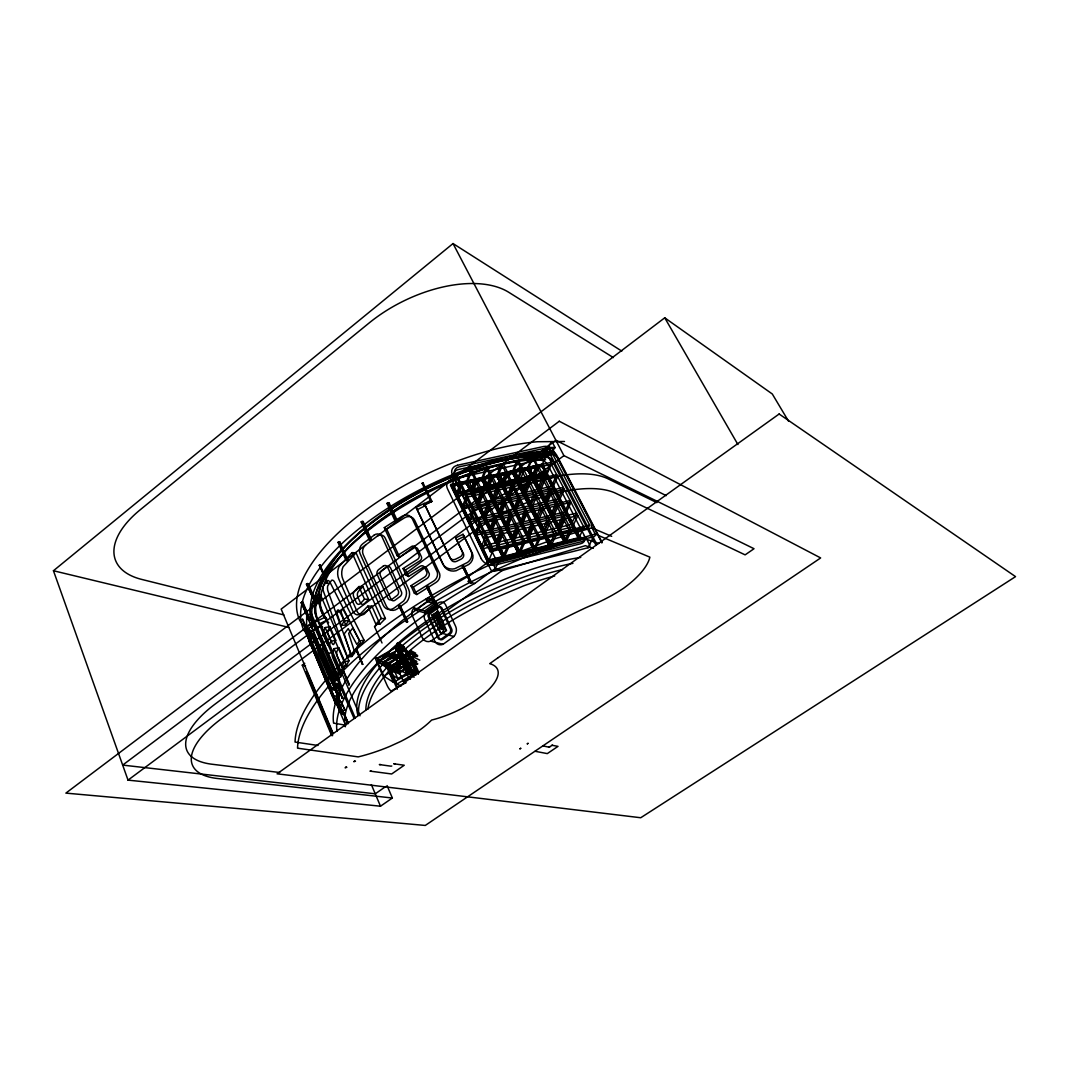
<?xml version="1.0" encoding="UTF-8"?>
<svg xmlns="http://www.w3.org/2000/svg" width="1069" height="1069" viewBox="0 0 1069 1069"><rect width="100%" height="100%" fill="white"/><g stroke="black" fill="none" stroke-linecap="round" stroke-linejoin="round"><path stroke-width="1.5" d="M306.709 615.477L306.549 625.098A10.476 1.804 71.9 0 0 310.01 636.964L329.84 683.853A12.347 2.151 71.6 0 0 334.089 690.066L334.544 681.02L306.709 615.477L311.52 613.94L339.407 679.39L338.913 688.449A12.334 2.191 71.6 0 1 334.624 682.249L314.754 635.427A10.463 1.831 71.9 0 1 311.306 623.574L311.52 613.94M317.774 645.783L317.667 649.805A3.929 0.681 71.8 0 0 318.95 654.215L330.602 680.833L330.882 676.69L317.774 645.783L322.584 644.206L322.45 648.228A3.915 0.695 71.8 0 0 323.733 652.638L335.479 679.162L335.719 675.073L330.882 676.69M450.517 485.273L450.797 484.511L542.451 464.106L580.935 538.843L487.932 562.548L450.517 485.273L542.13 464.855L580.574 539.564M451.92 485.66L456.222 473.808L470.587 470.641L474.903 479.406L470.427 491.206L456.169 494.426L451.92 485.66L466.164 482.493L470.587 470.641M488.787 560.53L456.717 493.303L546.647 472.952L542.277 464.467L452.307 484.511L488.787 560.53L502.831 557.056L470.387 490.765L474.689 479.46L507.521 546.152L502.63 557.51L496.697 545.39L501.508 533.939L487.384 537.346L482.68 548.798L488.586 560.998L578.489 538.723L584.008 527.445L551.323 464.293L538.923 467.059L533.912 478.752L539.204 489.148L551.524 486.315L556.708 474.689L544.295 477.509L538.268 491.446L543.827 502.35L530.959 505.356L525.427 494.399L530.398 482.76L543.346 479.821M456.169 494.426L460.672 482.587L493.37 549.613L488.586 560.998M457.158 496.136L461.527 484.337L475.545 481.21L471.055 492.983L476.253 503.619L462.329 506.813L457.158 496.136L471.055 492.983M467.42 482.186L471.857 470.333L486.088 467.206L490.417 475.919L485.807 487.691L471.683 490.885L467.42 482.186L481.531 479.032L486.088 467.206M462.329 506.813L466.765 495.094L480.809 491.9L476.253 503.619M468.69 519.935L473.206 508.296L487.277 505.049L482.64 516.674L468.69 519.935L463.265 508.737L467.714 497.018L481.758 493.825M471.683 490.885L476.173 479.099L471.857 470.333M472.979 492.114L486.943 488.373L518.438 553.167L504.581 556.615L472.979 492.114L486.943 488.373M482.64 516.674L477.188 505.53L482.56 491.513L496.417 488.359L491.74 500.051L477.99 503.218L472.792 492.595L477.295 480.823L491.125 477.723L523.262 542.304L518.224 553.648L512.265 541.595L517.222 530.171L503.272 533.525L498.448 544.963L504.381 557.083L509.285 545.724L477.295 480.823M482.707 478.792L487.277 466.966L501.374 463.866L505.731 472.538L500.987 484.297L486.996 487.451L482.707 478.792L496.684 475.678L501.374 463.866M475.197 533.351L479.794 521.792L493.891 518.465L489.174 530.01L475.197 533.351L469.652 521.899L474.182 510.274L488.252 507.013M489.174 530.01L483.602 518.625L489.041 504.635L502.924 501.428L498.154 513.04L484.391 516.26L478.925 505.129L483.509 493.424L497.379 490.27M486.996 487.451L491.62 475.692L487.277 466.966M491.74 500.051L486.515 489.482L491.125 477.723M488.48 488.586L501.789 485.567L533.672 549.386L520.229 552.726L488.72 487.972L502.042 484.952L533.952 548.798M498.154 513.04L492.675 501.949L498.207 487.958L511.65 484.912L506.84 496.591L493.504 499.651L488.279 489.081L492.916 477.335L506.332 474.329L538.616 538.549L533.458 549.88L527.471 537.894L532.549 526.482L519.013 529.73L514.055 541.155L520.015 553.207L525.066 541.863L492.916 477.335M498.395 475.264L503.085 463.465L517.062 460.392L521.431 469.01L516.568 480.743L502.697 483.869L498.395 475.264L512.238 472.177L517.062 460.392M481.464 546.299L486.154 534.834L500.279 531.44L495.481 542.905L481.464 546.299L476.079 535.181L480.689 523.636L494.8 520.309M485.339 518.224L490.003 506.599L503.9 503.379L499.116 514.977L504.715 526.309L490.912 529.596L485.339 518.224L499.116 514.977M494.453 501.548L499.156 489.869L512.612 486.809L507.775 498.475L513.28 509.499L499.931 512.626L494.453 501.548L507.775 498.475M506.84 496.591L501.588 486.074L506.332 474.329M502.697 483.869L507.454 472.124L503.085 463.465M503.352 485.206L517.543 481.438L549.319 545.511L535.262 548.998L503.352 485.206L517.543 481.438M508.403 496.23L513.227 484.551L527.284 481.371L522.34 493.023L508.403 496.23L503.152 485.714L507.909 473.981L521.939 470.854L554.37 534.687L549.078 546.005L543.065 534.086L548.277 522.701L534.126 526.095L529.035 537.507L535.034 549.493L540.192 538.161L507.909 473.981M513.454 471.897L518.278 460.124L532.121 457.078L536.518 465.656L531.52 477.362L517.77 480.462L513.454 471.897L527.177 468.837L532.121 457.078M495.481 542.905L490.07 531.841L495.655 518.051L509.566 514.777L504.715 526.309M497.219 542.477L502.042 531.012L515.98 527.672L511.049 539.123L497.219 542.477L491.807 531.427L496.55 519.895L510.474 516.608M499.931 512.626L504.715 501.014L518.184 497.9L513.28 509.499M500.893 514.563L505.69 502.964L519.16 499.851L514.256 511.423L519.881 522.688L506.492 525.881L500.893 514.563L514.256 511.423M509.338 498.114L514.189 486.448L528.246 483.255L523.289 494.894L528.821 505.864L514.857 509.125L509.338 498.114L523.289 494.894M522.34 493.023L517.062 482.573L522.647 468.743L518.278 460.124M519.427 481.558L532.242 478.645L564.419 541.756L551.47 544.976L519.681 480.956L532.509 478.043L564.699 541.168M524.478 492.528L529.449 480.876L542.384 477.937L537.319 489.575L524.478 492.528L519.2 482.079L524.104 470.36L537.012 467.487L569.577 530.972L564.165 542.277L558.125 530.424L563.457 519.04L550.441 522.166L545.217 533.565L551.243 545.471L556.535 534.166L569.577 530.972M490.337 551.751L491.433 549.132L455.354 475.09A7.83 6.12 20.6 0 1 459.095 466.859L545.043 448.232A6.414 4.917 23.7 0 1 551.724 452.187L589.634 525.133L588.351 527.739L490.337 551.751L454.365 477.816A7.804 6.12 20.6 0 1 458.107 469.598L543.88 450.944A6.401 4.917 23.6 0 1 550.548 454.886L596.676 544.054M487.932 562.548L450.797 484.511M528.193 468.623L533.137 456.851L546.86 453.844L551.27 462.369L546.165 474.061L532.536 477.135L528.193 468.623L541.796 465.576L546.86 453.844M511.049 539.123L505.61 528.126L511.356 514.363L524.852 511.182L519.881 522.688M514.857 509.125L519.761 497.539L533.845 494.279L528.821 505.864M507.387 527.698L512.265 516.18L525.774 513L520.777 524.491L526.242 535.435L512.826 538.682L507.387 527.698L520.777 524.491M521.445 522.313L526.442 510.808L540.553 507.481L535.435 518.973L521.445 522.313L515.819 511.062L520.737 499.477L534.821 496.216M532.536 477.135L537.533 465.429L533.137 456.851M537.319 489.575L532.015 479.179L537.012 467.487M534.139 478.217L546.446 475.424L578.743 538.201L566.329 541.288L534.393 477.616L546.713 474.81L579.037 537.613L489.027 559.942M457.412 465.256L543.68 446.495A7.764 5.96 23.7 0 1 553.715 451.011L590.85 522.474A7.911 6.214 26.1 0 1 591.424 526.736L595.005 533.618A3.113 2.445 26.6 0 1 593.509 536.772L499.116 560.223L494.172 571.3A3.06 2.485 23 0 1 490.671 569.443L486.756 561.319A11.358 9.167 22.7 0 0 496.457 562.842L581.683 541.649A8.151 6.427 26 0 0 585.972 537.76L589.5 544.602A3.087 2.445 26.6 0 1 588.003 547.742L494.96 571.127M504.581 556.615L473.206 491.499M512.826 538.682L517.784 527.244L531.306 523.997L526.242 535.435M527.805 535.048L532.883 523.623L547.021 520.229L541.836 531.64L527.805 535.048L522.34 524.117L527.351 512.626L541.462 509.285M535.435 518.973L529.783 507.775L536.01 493.784L548.972 490.791L543.827 502.35M531.934 507.281L536.985 495.722L549.96 492.715L544.789 504.261L550.468 515.392L537.587 518.465L531.934 507.281L544.789 504.261M551.524 486.315L546.206 475.972L551.323 464.293M540.166 491.005L545.257 479.38L557.671 476.56L552.486 488.172L558.058 499.009L545.724 501.896L540.166 491.005L552.486 488.172M520.229 552.726L488.72 487.972M541.836 531.64L536.344 520.777L542.718 506.973L555.706 503.913L550.468 515.392M545.724 501.896L550.882 490.35L563.323 487.477L558.058 499.009M543.987 531.119L549.199 519.708L562.2 516.594L556.882 527.992L543.987 531.119L538.495 520.256L543.627 508.777L556.628 505.717M546.687 503.806L551.871 492.274L564.312 489.388L559.034 500.907L564.739 511.984L552.366 514.937L546.687 503.806L559.034 500.907M535.262 548.998L503.606 484.604M556.882 527.992L551.377 517.169L557.617 503.459L570.084 500.533L564.739 511.984M553.274 516.715L558.539 505.263L571.006 502.31L565.648 513.761L553.274 516.715L558.793 527.525L571.18 524.518L576.605 513.133L564.125 516.127L558.793 527.525M346.476 665.599L338.793 647.72L334.089 648.669L341.759 666.588L346.476 665.599L348.948 660.829L320.553 594.992L315.863 595.847L310.932 606.497A8.873 3.528 79.2 0 0 311.814 618.563L325.791 651.395A4.877 1.951 78.7 0 0 328.504 653.346L333.194 652.384A4.851 1.964 78.6 0 0 333.862 658.397L339.407 671.359A7.697 3.1 78.3 0 1 340.53 677.091L335.853 678.093A7.71 3.087 78.3 0 0 334.717 672.348L329.185 659.359A4.851 1.951 78.6 0 1 328.504 653.346M320.553 594.992L315.596 605.629A8.859 3.541 79.2 0 0 316.477 617.682L330.468 650.446A4.864 1.964 78.7 0 0 333.194 652.384M551.47 544.976L519.681 480.956M560.036 529.957L565.381 518.572L577.875 515.579L572.423 526.937L560.036 529.957L566.076 541.796L571.501 530.505L584.008 527.445M566.329 541.288L534.393 477.616M325.176 627.57L323.185 631.699A2.352 0.949 78.9 0 0 323.413 634.906L327.368 644.139A2.926 1.176 78.8 0 0 329.158 645.035L331.029 641.24L325.176 627.57L329.88 626.661L335.746 640.291L333.849 644.099A2.913 1.176 78.8 0 1 332.045 643.204L328.103 633.984A2.352 0.949 78.9 0 1 327.876 630.79L329.88 626.661M334.089 648.669L332.045 652.771A5.091 2.058 78.6 0 0 332.927 658.13L337.363 668.526A4.303 1.737 78.4 0 1 337.777 674.339L335.853 678.093M338.793 647.72L336.735 651.809A5.078 2.058 78.6 0 0 337.617 657.154L342.067 667.537A4.289 1.737 78.4 0 1 342.468 673.35L340.53 677.091M588.003 547.756L593.509 536.785M341.759 666.588L344.205 661.818L315.863 595.847M341.158 625.485L344.565 620.942L349.042 620.488L343.309 609.798A2.886 1.55 84.4 0 0 341.278 612.47L345.621 625.018L341.158 625.485L336.815 612.925A2.886 1.537 84.4 0 1 338.846 610.239L344.565 620.942M347.478 657.034L350.405 653.146L344.165 633.93L348.227 628.599L356.886 644.513L359.652 640.812L364.141 640.304L334.57 582.084A5.439 2.886 84.9 0 0 331.644 580.24L327.729 585.839A5.639 2.993 84.9 0 0 328.076 591.451L351.942 656.5L347.478 657.034L323.626 591.852A5.652 2.98 84.9 0 1 323.292 586.226L327.194 580.614A5.452 2.886 84.9 0 1 330.121 582.471L359.652 640.812M356.298 649.337L352.77 653.653L359.665 643.899L356.311 648.95L362.525 664.383L355.99 649.364L362.525 664.383M345.621 625.018L349.042 620.488M352.516 653.052L359.665 643.899M352.77 653.653L355.99 649.364M356.311 648.95L359.932 644.5M339.02 673.604L345.688 664.744L342.708 669.635L349.082 684.895L342.708 670.009L339.568 674.165L339.02 673.604L345.982 664.718L342.708 669.635M351.942 656.5L354.868 652.611L348.628 633.436L352.703 628.118L361.362 643.992L364.141 640.304M339.274 674.205L342.401 670.036M362.819 664.357L356.605 648.923M348.775 684.935L349.389 684.494L343.015 669.595M552.807 454.552L545.631 454.592L541.368 459.817L539.738 456.637L551.978 441.604L555.105 447.59L548.985 447.67L544.495 453.176A169.717 74.349 -25.5 0 0 374.07 521.031A169.717 74.349 -25.5 0 0 313.872 625.499L304.745 629.895L329.479 689.278M360.026 715.816L324.054 631.699A6.534 0.695 63.9 0 0 320.981 626.367L319.791 623.601L326.74 620.247L325.39 617.094L304.759 627.022L307.271 632.968L304.839 629.855L307.271 632.968L320.981 626.367A163.063 71.436 -25.5 0 1 376.956 522.968A163.063 71.436 -25.5 0 1 547.074 457.398L555.105 447.59L549.025 447.617L550.882 451.171L546.326 456.73A169.891 74.082 -25.5 0 0 375.767 524.732A169.891 74.082 -25.5 0 0 315.368 629.026L306.322 633.382L303.796 630.149A178.002 77.81 -25.4 0 1 367.028 522.554A178.002 77.81 -25.4 0 1 542.384 451.345L550.829 451.225A5.145 3.073 39.7 0 1 556.722 455.18L601.66 541.475A9.848 6.053 41.7 0 1 601.807 542.491M351.995 552.633L339.073 566.557A10.864 7.042 -88.1 0 0 338.806 579.091L352.743 610.867A9.247 6.053 -88.9 0 0 360.253 614.007L367.87 606.11L371.932 606.176L379.909 624.122L385.415 618.523L356.057 552.82L351.995 552.633L381.352 618.497L385.415 618.523M356.057 552.82L343.122 566.704A10.837 7.042 -88.1 0 0 342.868 579.211L356.805 610.907A9.22 6.053 -88.9 0 0 364.315 614.047L371.932 606.176M358.89 586.547L354.467 591.197A4.062 2.659 -88.6 0 0 353.732 596.849L356.151 602.341A4.69 3.073 -88.8 0 0 360.413 603.531L364.529 599.241L368.591 599.321L362.952 586.654L358.89 586.547L364.529 599.241M362.952 586.654L358.529 591.291A4.049 2.659 -88.6 0 0 357.794 596.93L360.213 602.408A4.677 3.073 -88.8 0 0 364.476 603.597L368.591 599.321M367.87 606.11L375.847 624.109L381.352 618.497M382.021 642.99L374.551 626.701L377.451 623.735M377.718 623.748L374.551 626.701M387.058 785.608L392.363 798.022L380.484 806.213L128.026 780.129L53.45 570.739L453.029 243.558L621.784 351.113M361.148 521.899L363.166 521.512L371.371 539.591L370.382 540.339L369.339 539.992L361.148 521.899L362.191 522.26L370.382 540.339M362.191 522.26L363.166 521.512M386.951 503.379L389.21 503.085L397.574 521.164L396.586 521.926L395.316 521.472L386.951 503.379L388.207 503.846L396.586 521.926M338.031 542.317L339.848 541.956L347.853 559.996L346.971 560.65L346.035 560.37L338.031 542.317L338.98 542.624L346.971 560.65M388.207 503.846L389.21 503.085M338.98 542.624L339.848 541.956M319.19 565.301L320.232 565.154L327.582 583.393L319.19 565.301L320.232 565.154M306.496 584.142L308.273 583.647L315.903 601.433L314.927 602.154L306.496 584.142L314.927 602.154M307.311 584.382L308.273 583.647M369.339 539.992L371.371 539.591M395.316 521.472L397.574 521.164M788.534 421.199L772.299 393.993L664.744 317.814L281.174 609.103L333.127 733.374M346.035 560.37L347.853 559.996M301.084 602.729L302.781 602.047L310.251 619.619L309.141 620.461L301.084 602.729L302.781 602.047M326.98 583.233L328.023 583.059M314.112 601.941L315.903 601.433M308.553 620.314L310.251 619.619M307.685 628.96L308.634 628.732L311.467 635.44C309.863 636.857 306.349 628.572 308.634 628.732M310.518 635.667L311.467 635.44M128.026 780.129L563.924 455.648L754.033 548.718L745.12 554.864L615.797 493.303A110.441 46.876 -26.4 0 0 470.814 533.645L221.323 718.822A98.829 38.11 -22.3 0 0 217.461 778.499L392.363 798.022M331.684 735.619L302.273 665.145L304.759 663.314M332.753 733.534L307.11 672.147L306.255 672.775L332.539 735.686M398.951 605.896L400.247 605.522L407.623 621.797L406.888 622.345L398.951 605.896L406.888 622.345M399.512 606.056L400.247 605.522M426.424 586.56L427.988 586.213L435.564 602.569L434.776 603.157L426.424 586.56L434.776 603.157M427.199 586.801L427.988 586.213M462.463 566.356L463.572 565.955L471.416 582.431L470.694 582.966L462.463 566.356L470.694 582.966M462.85 566.476L463.572 565.955M415.293 610.158L427.039 601.553L437.381 604.6L425.729 613.112L415.293 610.158L414.304 607.98L424.74 610.96L425.729 613.112M598.947 543.493L581.148 537.426L497.753 562.2L491.192 559.889L470.547 575.002A221.083 84.05 -26.1 0 0 333.581 723.138L343.764 724.862L345.354 726.76M406.314 622.185L407.623 621.797M434.001 602.929L435.564 602.569M424.74 610.96L436.379 602.435L437.381 604.6M470.307 582.832L471.416 582.431M335.746 683.839L336.922 683.572L342.427 698.191L335.746 683.839L336.922 683.572M336.976 731.236A221.577 83.208 -26.1 0 1 474.609 583.514L495.335 568.414L501.882 570.686L585.398 545.671L593.295 548.303M431.903 615.209L437.796 611.602L446.481 630.363L441.23 634.158L431.903 615.209L441.23 634.158M432.584 615.397L437.796 611.602M435.217 616.866L437.622 616.345L443.114 628.225L441.911 629.093L440.709 628.759L435.217 616.866L436.433 617.214L441.911 629.093M436.433 617.214L437.622 616.345M501.882 570.686L447.136 610.493A183.213 69.138 -25.7 0 0 345.02 725.744M348.467 723.472L342.655 710.204L347.759 723.793L336.575 697.148C339.448 695.972 338.632 704.698 339.875 702.894M336.575 697.148L337.363 696.961M336.347 700.208L337.751 699.634L336.347 700.208L342.214 714.105L343.63 713.517L342.214 714.105M341.799 698.07L342.962 697.803M440.709 628.759L443.114 628.225M414.304 607.98A5.626 4.583 -73.5 0 0 412.26 615.664L422.202 637.538A9.1 7.456 -74.3 0 0 430.74 641.133L446.481 630.363M342.868 710.244L342.16 710.564M443.047 644.326L453.937 636.496A8.231 6.788 -74.1 0 0 455.648 626.367L445.599 604.813A6.467 5.305 -73.2 0 0 438.303 603.01L426.678 611.508A5.572 4.557 -73.6 0 0 424.647 619.111L434.575 640.759A9.006 7.403 -74.4 0 0 443.047 644.326L430.74 641.133M385.749 786.53L375.246 793.813L122.668 765.097L555.92 440.334L666.228 495.642M543.065 745.921L548.918 747.164L552.566 745.146M384.292 527.645L401.931 516.34A8.699 7.403 -56.9 0 1 412.287 518.759L437.234 572.049A7.242 6.254 -58.6 0 1 433.773 580.988L414.358 593.201L410.924 585.718L424.393 577.22A4.917 4.236 -58.7 0 0 426.972 572.476L424.62 567.439A3.822 3.287 -58.5 0 0 420.064 566.303L406.073 575.149L403.04 568.548L417.591 559.328A3.1 2.659 -58.1 0 0 418.968 555.199L415.4 547.515A3.367 2.886 -57.8 0 0 412.14 546.179L397.16 555.706L384.292 527.645L386.737 529.155L399.592 557.149L414.545 547.662A3.354 2.873 -57.8 0 1 417.792 548.985L421.36 556.655A3.1 2.659 -58.1 0 1 419.997 560.771L405.472 569.951L403.04 568.548M386.737 529.155L404.349 517.89A8.672 7.389 -56.9 0 1 414.678 520.309L439.586 573.465A7.216 6.24 -58.6 0 1 436.139 582.378L416.776 594.564L414.358 593.201M406.073 575.149L408.505 576.538L422.455 567.733A3.808 3.274 -58.5 0 1 427.012 568.855L429.35 573.879A4.904 4.236 -58.7 0 1 426.785 578.623L413.342 587.081L410.924 585.718M415.694 656.232L410.683 653.68L409.587 651.262L410.696 650.593L415.694 653.159M415.2 661.952L408.866 658.771L407.396 655.203L411.792 652.504L417.672 655.511M410.683 653.68L411.779 653.012L410.696 650.593M397.387 687.34L389.129 668.633A4.343 1.283 58.4 0 1 389.477 665.934L390.412 666.388L407.556 655.858L413.636 658.918M407.717 655.938L411.659 653.52M391.227 666.775L401.423 660.508L407.276 663.408L408.572 666.308L398.43 672.521L397.133 669.622L391.227 666.775L392.523 669.688L402.732 663.421L408.572 666.308M401.102 686.031L396.96 684.107L390.613 669.742L405.498 660.602L413.663 664.677M390.412 666.388L391.708 669.301L408.866 658.771M416.79 655.564L411.338 652.785L413.128 656.78L410.643 658.317L410.937 658.998L413.903 657.181L411.792 652.504M407.556 653.653L417.03 673.296L416.349 673.711L410.643 660.989L417.885 663.876M397.133 669.622L407.276 663.408M406.207 682.81L403.387 681.487L398.029 669.421L407.717 663.488L414.705 666.949M402.412 667.51L398.162 670.116L399.445 673.016L403.694 670.41M396.96 684.107L411.926 674.967L413.115 675.541L403.387 681.487M397.2 643.364L398.363 642.71L403.841 646.611L404.937 649.057L403.788 649.711L398.296 645.823L397.2 643.364L405.512 649.458L407.316 653.493L404.71 654.976L405.017 655.658L408.104 653.907L405.993 649.19L399.552 644.607L394.902 647.253L396.412 650.847L405.886 657.529L411.618 670.316L410.91 670.717L404.042 666.014L398.283 653.106L398.991 652.691L407.97 672.762L409.106 673.537L393.486 682.383L383.784 676.049L377.37 661.457L393.111 652.504L402.666 659.132L409.106 673.537M398.296 645.823L399.459 645.155L398.363 642.71M405.298 683.038L391.107 691.068A5.532 1.283 60.5 0 1 386.938 685.042L376.034 660.201A4.423 1.016 60.2 0 1 376.128 657.649L376.956 658.21L395.089 647.894L401.757 652.571L405.846 650.206M395.236 648.001L399.405 645.623M377.678 658.691L388.475 652.558L393.606 656.099L394.915 659.038L384.185 665.132L382.889 662.192L377.678 658.691L378.974 661.658L389.784 655.511L394.915 659.038M376.956 658.21L378.266 661.177L396.412 650.847M403.841 646.611L402.692 647.266L403.788 649.711M399.071 644.874L400.888 648.936L398.243 650.433L398.55 651.128L401.677 649.351L399.552 644.607M382.889 662.192L393.606 656.099M394.902 647.253L401.383 651.809L405.993 649.19M384.96 661.364L395.196 655.551L402.559 660.629L392.417 666.388L384.96 661.364L390.359 673.617L397.788 678.534L407.97 672.762M401.383 651.809L403.066 655.511L385.081 665.733L383.784 662.793L401.757 652.571M377.37 661.457L387.125 667.951L402.666 659.132M398.283 653.106L405.191 657.916L405.886 657.529M383.784 676.049L399.606 667.083L400.648 667.791L390.359 673.617M404.042 666.014L404.75 665.599L411.618 670.316M416.108 507.401L424.193 503.419L451.078 559.635A4.436 3.982 -29.9 0 0 456.77 561.265L461.207 559.074A4.343 3.888 -29.6 0 0 463.411 553.635L455.688 537.907L463.024 534.286L472.244 553.087A9.768 8.766 -29.5 0 1 468.77 564.472L456.049 570.752A11.719 10.516 -30 0 1 443.729 565.434L416.108 507.401L442.459 563.39A11.759 10.543 -30 0 0 454.819 568.721L467.581 562.414A9.795 8.793 -29.4 0 0 471.068 551.016L463.024 534.286M423.03 482.841L431.929 501.388L424.286 505.156L423.658 503.953L430.366 500.653L430.994 501.855L422.095 483.295L423.351 483.375L422.095 483.295M423.979 504.621L431.929 501.388M417.418 509.579L425.489 505.597M456.904 540.019L464.213 536.397M308.059 635.734L335.118 698.899L308.059 635.734L312.268 633.837L313.564 635.921L339.18 696.213L339.381 696.948L312.268 633.837M309.369 637.819L313.564 635.921M336.976 693.941L310.411 630.336L305.747 632.233L325.43 679.657L330.08 677.733L313.391 638.34L308.781 640.224L335.826 704.337L333.114 697.055L337.857 695.077L334.597 687.394L329.867 689.358L332.312 695.906M310.732 639.81L308.914 633.583L311.213 639.623M313.391 638.34L314.607 641.614L310.01 643.498L308.781 640.224M308.66 634.318L308.914 633.583M306.91 635.28L311.547 633.396L310.411 630.336M302.206 619.325L309.93 636.282L302.687 619.125M334.544 681.02L339.407 679.39M549.707 747.084L548.918 747.164M535.128 751.293L547.288 753.605L558.005 746.376L551.778 745.227M488.239 561.813L580.935 538.843M491.433 549.132L589.634 525.133M493.37 549.613L507.521 546.152M509.285 545.724L523.262 542.304M525.066 541.863L538.616 538.549M540.192 538.161L554.37 534.687M482.68 548.798L496.697 545.39M498.448 544.963L512.265 541.595M514.055 541.155L527.471 537.894M529.035 537.507L543.065 534.086M545.217 533.565L558.125 530.424M476.079 535.181L490.07 531.841M491.807 531.427L505.61 528.126M522.34 524.117L536.344 520.777M538.495 520.256L551.377 517.169M469.652 521.899L483.602 518.625M515.819 511.062L529.783 507.775M463.265 508.737L477.188 505.53M478.925 505.129L492.675 501.949M525.427 494.399L538.268 491.446M456.49 493.918L470.387 490.765M546.446 473.393L456.396 493.718L452.147 484.965L542.09 464.921M472.792 492.595L486.515 489.482M488.279 489.081L501.588 486.074M503.152 485.714L517.062 482.573M519.2 482.079L532.015 479.179M533.912 478.752L546.206 475.972M476.173 479.099L490.417 475.919M507.454 472.124L521.431 469.01M522.647 468.743L536.518 465.656M537.533 465.429L551.27 462.369M452.401 479.126L537.841 460.231M344.205 661.818L348.948 660.829M331.029 641.24L335.746 640.291M499.116 560.223L498.916 560.25A3.087 2.499 23 0 1 495.375 558.379L491.406 550.201A11.024 8.846 22.8 0 1 486.622 545.203L452.334 474.689A9.648 7.55 20.6 0 1 457.438 465.309M545.671 459.777L530.585 459.911A154.698 68.109 -25.4 0 0 378.172 521.538A154.698 68.109 -25.4 0 0 323.052 615.463L328.691 622.759M564.485 441.484L537.413 441.738A177.507 78.585 -25.4 0 0 362.485 512.559A177.507 78.585 -25.4 0 0 299.774 620.608L309.195 632.741M544.375 456.597L528.955 456.717A154.551 68.336 -25.4 0 0 376.662 518.238A154.551 68.336 -25.4 0 0 321.689 612.283L327.154 619.379M375.847 624.109L379.909 624.122M279.731 772.513L212.036 764.241A98.428 38.751 -22.1 0 1 215.484 703.803L463.478 518.465A109.973 47.637 -26.4 0 1 608.087 478.845L656.86 502.63M318.014 745.467L295.044 742.06A247.153 92.589 -25.8 0 1 521.298 551.19L557.136 538.054L591.838 527.872L611.668 536.331M307.11 672.147L306.215 671.96L332.512 734.938M302.273 665.145L305.493 665.84M53.45 570.739L288.884 627.423M283.886 614.942L141.616 579.385A93.324 46.488 -20.4 0 1 140.146 509.833L369.032 323.052A103.92 56.804 -26.2 0 1 508.777 292.305L613.379 357.607M453.937 636.496L441.711 633.195A8.325 6.828 -74 0 0 443.461 622.96L433.373 601.179A6.548 5.345 -73.1 0 0 426.037 599.375L427.039 601.553M426.037 599.375L436.379 602.435M467.875 581.322L474.609 583.514M390.613 669.742L400.287 674.379M391.708 669.301L399.445 673.016M398.029 669.421L406.514 673.523M410.643 660.989L417.217 664.29M416.536 661.283L410.443 658.21A3.287 0.935 58.4 0 0 410.149 660.188L416.536 674.432M410.937 658.998L416.843 661.965M407.396 655.203L413.315 658.197M419.783 660.161L412.941 656.687A3.287 0.922 58.4 0 0 412.647 658.651L419.048 672.895M417.551 656.526L410.576 652.959A4.356 1.229 58.4 0 0 410.309 655.631L418.126 673.042A6.013 1.71 58.6 0 0 418.393 673.59M409.587 651.262L414.612 653.84M397.16 555.706L399.592 557.149M378.266 661.177L385.081 665.733M383.784 662.793L384.626 663.355A4.396 1.002 60.3 0 1 387.94 668.152L397.24 689.238M414.157 677.212L407.503 672.695A6.12 1.336 60.4 0 1 403.668 666.642L406.848 673.764A5.532 1.203 60.5 0 0 410.376 679.296M415.467 674.806L410.162 671.185A6.12 1.323 60.4 0 1 406.327 665.132L398.43 647.453A4.423 0.949 60.3 0 1 398.456 644.954L406.701 650.807A4.41 0.935 60.3 0 1 409.988 655.644L418.073 673.63A5.091 1.082 60.5 0 1 418.3 674.178M398.55 651.128L405.017 655.658M408.104 653.907L400.715 648.816A3.341 0.722 60.3 0 0 400.621 650.66L408.117 666.962L416.028 672.869A3.194 0.681 60.5 0 0 416.001 670.998M322.744 627.343L319.791 623.601A162.942 71.636 -25.4 0 1 375.62 520.055A162.942 71.636 -25.4 0 1 545.631 454.592L547.074 457.398A7.202 4.316 39.7 0 1 554.584 462.93M306.242 633.423L345.822 725.61M664.744 317.814L737.931 444.57M453.029 243.558L563.924 455.648M601.914 542.892L558.085 458.708A7.216 4.316 39.7 0 0 550.562 453.149L544.495 453.176L546.326 456.73A5.131 3.073 39.6 0 1 552.152 460.726L596.061 545.404M548.985 447.67L550.829 451.225M584.355 535.636L547.716 464.708A7.683 5.933 23.6 0 0 537.867 460.271M541.796 465.576L546.165 474.061M332.259 695.799L331.363 693.754M565.648 513.761L571.18 524.518M572.423 526.937L578.489 538.723M538.923 467.059L571.501 530.505M527.177 468.837L531.52 477.362M524.104 470.36L556.535 534.166M512.238 472.177L516.568 480.743M517.289 482.052L549.319 545.511M496.684 475.678L500.987 484.297M486.702 488.987L518.438 553.167M481.531 479.032L485.807 487.691M470.627 490.15L503.085 556.455M466.164 482.493L470.427 491.206M456.222 473.808L460.525 482.613M491.192 559.889L495.335 568.414M481.144 558.499L447.35 488.52A9.541 7.51 20.5 0 1 452.428 479.179M455.688 537.907L462.209 551.564A4.356 3.902 -29.6 0 1 459.991 557.016L455.554 559.207A4.45 3.995 -29.9 0 1 449.849 557.577L424.193 503.419M463.184 565.822L471.041 582.311M424.687 504.127L425.008 504.809M423.658 503.953L424.286 505.156M427.212 585.972L434.802 602.341M387.94 502.617L396.318 520.71M437.114 611.415L445.8 630.176M436.419 615.998L441.911 627.891M405.472 569.951L408.505 576.538M413.342 587.081L416.776 594.564M362.137 521.151L370.328 539.244M399.672 605.361L407.048 621.65M405.191 657.916L413.115 675.541M405.498 660.602L411.926 674.967M395.196 655.551L400.648 667.791M393.111 652.504L399.606 667.083M388.475 652.558L389.784 655.511M338.9 541.649L346.904 559.702M392.417 666.388L397.788 678.534M387.125 667.951L393.486 682.383M319.631 564.966L327.582 583.393M307.444 583.42L315.074 601.206M338.552 708.172L340.797 712.221L336.641 703.362L337.042 704.618M355.296 718.114L319.431 633.93A6.534 0.708 63.9 0 0 316.344 628.599L313.872 625.499L354.066 718.475M302.193 601.887L309.663 619.472M336.294 683.452L342.427 698.191M301.672 602.876L309.141 620.461M311.547 633.396L330.08 677.733M314.607 641.614L340.503 702.386L337.857 695.077M308.139 628.612L310.985 635.32M336.949 696.881L339.461 702.814M342.655 710.204L348.253 723.432M308.179 629.08L311.012 635.788M336.989 697.229L339.501 703.161M337.269 699.54L343.149 713.437M336.815 700.302L342.695 714.186M371.371 784.633L380.484 806.213M329.867 689.358L333.114 697.055M334.597 687.394L336.989 693.955M367.856 709.241A159.508 60.105 -25.7 0 1 489.722 600.15L523.316 585.999A159.508 60.105 -25.7 0 1 554.704 575.964M365.852 709.936A159.334 60.398 -25.7 0 1 562.535 569.577M358.783 715.228A165.762 62.937 -25.7 0 1 572.944 563.336M358.035 715.508A165.575 63.271 -25.7 0 1 422.429 624.055A165.575 63.271 -25.7 0 1 580.748 557.417M481.077 558.512A11.144 9.006 22.7 0 0 495.522 564.926L580.641 543.76A8.004 6.32 26.1 0 0 584.396 535.622M544.562 472.431A25.536 19.656 23 0 1 533.511 475.024A9.608 7.43 23.6 0 1 530.505 468.636A28.328 22.075 24.1 0 1 541.088 466.271M511.69 472.912A11.532 9.006 22.3 0 1 515.151 479.139A25.79 19.99 22 0 1 503.9 481.785A9.701 7.563 22.6 0 1 500.92 475.317M470.066 482.319A28.89 22.85 21.9 0 1 481.037 479.887A11.652 9.153 21.2 0 1 484.457 486.168A26.057 20.324 20.8 0 1 473.006 488.867M457.425 492.395A26.191 20.498 20.2 0 0 468.997 489.669A11.719 9.233 20.6 0 0 465.576 483.348A29.037 23.05 21.3 0 0 454.499 485.807M377.183 536.237A7.269 5.799 -71.1 0 1 385.201 538.054L408.639 589.3A10.57 8.539 -73 0 1 406.741 601.887L397.427 608.755A10.115 8.164 -73.2 0 1 386.23 605.923L363.166 554.517A7.042 5.599 -71.6 0 1 365.745 544.923M395.142 763.667A10.343 4.797 55.2 0 1 393.739 763.747L404.242 765.244L391.668 773.983L369.981 771.11A8.405 4.009 55.1 0 0 371.157 771.03M391.775 766.005A10.329 4.824 55.2 0 1 390.359 766.099L379.335 764.562A8.418 3.969 55.1 0 0 380.497 764.482M415.868 675.14A6.013 1.71 58.6 0 1 415.614 674.592M374.083 535.181L362.618 543.894A7.069 5.612 -71.6 0 0 360.026 553.515L383.116 605.054A10.142 8.164 -73.2 0 0 394.327 607.887L403.654 600.992A10.596 8.552 -73 0 0 405.565 588.378L382.114 536.999A7.296 5.813 -71.1 0 0 374.083 535.181M559.274 421.239L65.877 793.118L425.275 825.442L820.658 557.938L559.274 421.239M383.236 566.142L378.6 569.617A3.675 2.94 -72.3 0 0 377.263 574.628L387.913 598.306A3.661 2.94 -73.1 0 0 391.962 599.308L397.067 595.527A3.434 2.766 -72.9 0 0 398.323 590.823L387.579 567.171A3.942 3.167 -72.1 0 0 383.236 566.142M386.337 567.118L381.713 570.579A3.661 2.94 -72.3 0 0 380.377 575.576L391.027 599.188A3.648 2.94 -73.1 0 0 395.062 600.203L400.167 596.422A3.421 2.766 -72.9 0 0 401.409 591.745L390.679 568.147A3.929 3.154 -72.1 0 0 386.337 567.118M437.662 606.965L429.083 613.232A2.512 2.044 -73.5 0 0 428.175 616.653L438.009 638.059A3.033 2.485 -74.4 0 0 441.417 638.955L449.167 633.369A3.394 2.806 -74.1 0 0 450.396 628.719L440.628 607.7A2.632 2.165 -73.2 0 0 437.662 606.965M438.985 607.352L430.406 613.606A2.499 2.044 -73.6 0 0 429.497 617.027L439.332 638.42A3.02 2.485 -74.4 0 0 442.74 639.302L450.477 633.73A3.394 2.793 -74.1 0 0 451.706 629.08L441.951 608.087A2.632 2.165 -73.2 0 0 438.985 607.352M779.127 414.01L277.085 773.822L640.719 817.745L1015.55 576.632L779.127 414.01M497.686 657.996L489.722 663.649A55.855 20.886 -24.7 0 1 471.923 702.707L462.396 708.186A55.855 20.886 -24.7 0 1 431.609 720.065A62.804 23.277 -23.7 0 1 400.354 741.605L390.011 746.322A85.467 32.07 -23.7 0 1 358.209 756.892L297.529 748.166A247.567 91.894 -25.8 0 1 524.438 557.524L560.33 544.321L595.059 534.072L649.872 557.163A63.993 25.442 -27.1 0 1 623.534 588.284A78.772 31.589 -27.2 0 1 604.105 599.509L601.192 600.938A78.772 31.589 -27.2 0 1 589.46 606.123L585.331 607.967A214.441 73.44 -26.6 0 0 505.29 652.731L497.686 657.996M345.982 767.181L345.113 767.796L346.864 767.301L345.982 767.181M354.601 761.101L353.772 761.689L355.483 761.222L354.601 761.101M520.723 748.313L519.988 748.821L520.723 748.313M528.019 743.356L527.311 743.837L528.019 743.356M345.073 710.257L340.891 701.411L345.046 710.244M413.396 674.365L405.458 668.472L397.975 652.17A3.341 0.722 60.3 0 1 398.069 650.326L405.926 656.272L413.382 672.481A3.194 0.695 60.5 0 1 413.396 674.365M544.642 472.231A11.425 8.859 23.4 0 0 541.168 466.071A28.342 22.075 24.1 0 0 530.585 468.436A9.608 7.43 23.6 0 0 533.591 474.823A25.536 19.656 23 0 0 544.642 472.231M530.171 475.625A11.478 8.926 22.9 0 0 526.71 469.438A28.462 22.262 23.6 0 0 516.033 471.817A9.648 7.496 23.1 0 0 519.026 478.244A25.656 19.817 22.5 0 0 530.171 475.625M511.77 472.725A28.609 22.449 23.1 0 0 501 475.117A9.701 7.563 22.6 0 0 503.98 481.584A25.79 19.99 22 0 0 515.231 478.939A11.532 9.006 22.3 0 0 511.77 472.725M496.003 476.36A28.756 22.649 22.5 0 0 485.139 478.778A9.741 7.63 22 0 0 488.092 485.273A25.923 20.164 21.4 0 0 499.45 482.613A11.599 9.086 21.8 0 0 496.003 476.36M470.133 482.119A9.795 7.683 21.4 0 0 473.086 488.667A26.057 20.324 20.8 0 0 484.538 485.967A11.652 9.153 21.2 0 0 481.103 479.687A28.903 22.85 21.9 0 0 470.133 482.119M454.579 485.62A9.848 7.75 20.8 0 0 457.505 492.194A26.191 20.498 20.2 0 0 469.064 489.468A11.719 9.233 20.6 0 0 465.643 483.148A29.05 23.05 21.3 0 0 454.579 485.62M530.264 475.424A11.478 8.926 22.9 0 0 526.79 469.238A28.475 22.262 23.6 0 0 516.113 471.616A9.648 7.496 23.1 0 0 519.106 478.043A25.656 19.817 22.5 0 0 530.264 475.424M499.53 482.413A11.599 9.086 21.8 0 0 496.083 476.159A28.756 22.649 22.5 0 0 485.206 478.578A9.755 7.63 22 0 0 488.172 485.085A25.923 20.164 21.4 0 0 499.53 482.413"/></g></svg>
